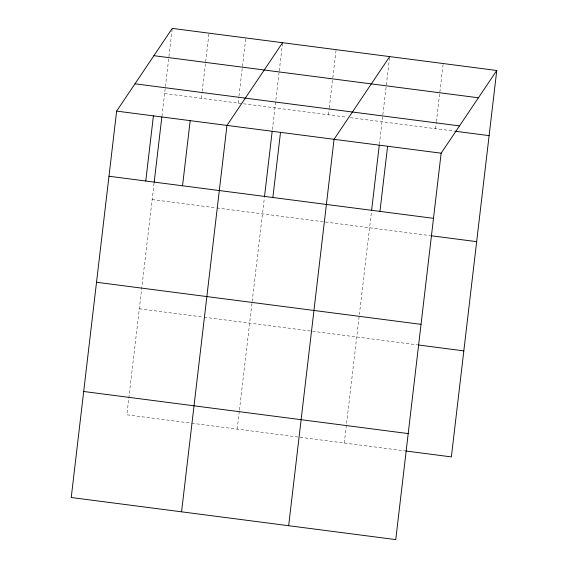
<?xml version="1.0" encoding="UTF-8"?>
<svg xmlns="http://www.w3.org/2000/svg" width="568" height="568" viewBox="0 0 568 568"><rect width="100%" height="100%" fill="white"/><g stroke="black" fill="none" stroke-linecap="round" stroke-linejoin="round"><path stroke-width="0.43" stroke-dasharray="2.84 2.13" d="M154.084 183.052L126.856 414.81L190.777 423.103M161.944 116.142L165.323 87.38M165.423 86.499L168.838 57.453M168.937 56.573L172.246 28.4M201.377 98.314L202.101 92.151M202.201 91.27L209.024 33.171M238.155 103.085L238.879 96.922M238.979 96.042L245.809 37.942M237.19 429.124L239.334 410.877M239.433 410.004L264.418 197.359M272.377 129.582L279.172 71.76M279.271 70.879L282.481 43.587M328.474 114.8L329.199 108.637M329.305 107.757L332.713 78.703M332.82 77.823L336.128 49.657M344.279 443.012L371.507 211.253M379.367 144.336L382.747 115.581M382.846 114.701L389.57 57.482M435.564 128.688L436.288 122.525M436.394 121.644L443.217 63.545M164.599 93.542L346.906 117.193M350.421 117.647L454.002 131.08M152.139 199.56L216.067 207.852M216.94 207.966L430.132 235.621M139.309 308.793L203.237 317.086M204.111 317.2L417.302 344.847M191.657 423.217L404.849 450.864"/><path stroke-width="0.85" d="M116.632 111.101L71.234 497.511L395.754 539.6L441.144 153.19L496.766 70.489L172.246 28.4L116.632 111.101L441.144 153.19M145.756 181.014L153.41 115.872M154.184 182.186L161.837 117.008M182.534 185.786L190.188 120.636M181.568 511.825L226.966 125.407L282.587 42.706M264.518 196.492L272.178 131.314M272.86 197.501L280.507 132.351M288.665 525.712L334.055 139.295L389.676 56.601M371.607 210.38L379.268 145.209M379.949 211.388L387.596 146.246M496.766 70.489L451.368 456.899L405.722 450.985M153.892 55.692L478.412 97.781M134.985 83.808L459.498 125.897M454.876 131.194L489.112 135.631M108.978 176.243L433.49 218.332M431.013 235.734L476.659 241.649M96.524 282.26L421.037 324.349M418.183 344.961L463.822 350.882M83.688 391.494L408.207 433.583"/></g></svg>
